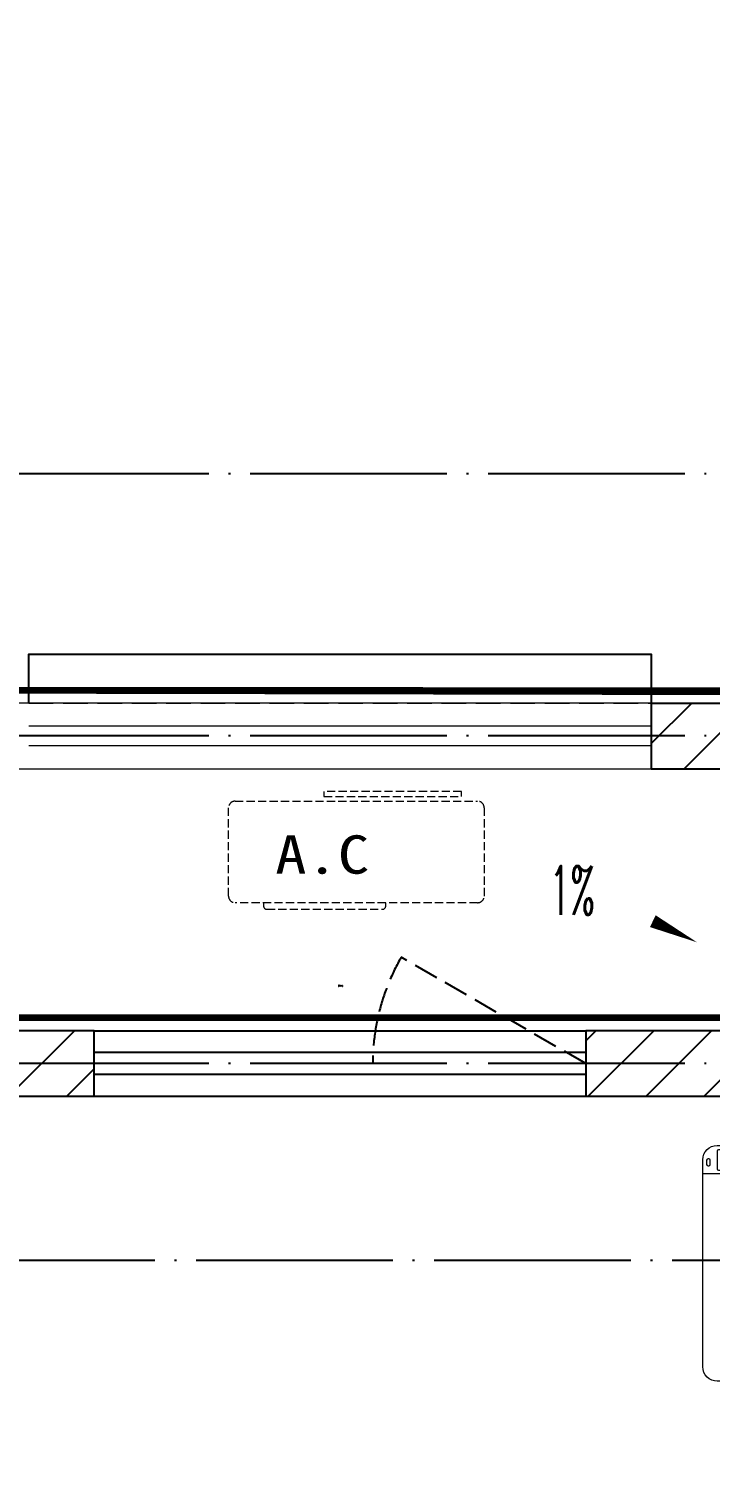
# Model space of a CAD drawing. Extents: x 27938 to 1507990, y 110129 to 923079.
# Drawn here: x 1203564 to 1205644, y 588704 to 593083 of the extents above; entities that cross this region are included whole.
import ezdxf

# ---------------------------------------------------------------- set-up
doc = ezdxf.new("R2010")
doc.units = 0
doc.header["$LTSCALE"] = 1000
doc.header["$MEASUREMENT"] = 0
doc.linetypes.add('DASH', pattern=[0.35, 0.25, -0.1])
doc.linetypes.add('DOTE', pattern=[2.4200000000000004, 2, -0.2, 0.02, -0.2])
for name, color, linetype in [('----建筑底图', 8, 'Continuous'), ('DOTE', 1, 'Continuous'), ('PUB_HATCH', 8, 'Continuous'), ('WALL', 9, 'Continuous'), ('WINDOW', 4, 'Continuous'), ('WINDOW_TEXT', 7, 'Continuous'), ('看线', 251, 'Continuous')]:
    doc.layers.add(name, color=color, linetype=linetype)
doc.layers.add('S-L主梁线', color=4, linetype='DASH', plot=False)
for name, color, linetype, lineweight in [('平面-排水沟', 86, 'Continuous', 15), ('平面-栏杆', 135, 'Continuous', 15), ('平面-看线', 45, 'Continuous', 15), ('平面-空调预留孔', 173, 'Continuous', 15)]:
    doc.layers.add(name, color=color, linetype=linetype, lineweight=lineweight)
doc.styles.add('_TCH_DIM', font='SIMPLEX.shx', dxfattribs={"width": 0.7, "bigfont": 'GBCBIG.shx'})
doc.styles.add('_TCH_WINDOW', font='SIMPLEX.shx', dxfattribs={"width": 0.7, "height": 3.5, "bigfont": 'GBCBIG.shx'})
doc.styles.add('黑体', font='simhei.ttf')
pattern_1 = [(45, (0, 89.755675), (-88.38838300365748, 88.3883830036575), [])]

# ---------------------------------------------------------------- blocks, each defined once
blk = doc.blocks.new('A$C001338C2')
for p, q in [((844.9999883423079, 303.6000072514144), (54.99998834231155, 303.6000543390692)), ((109.0525457565491, 214.7673082745569), (109.0525510513944, 303.6000511174025)), ((-1.49359439092e-05, 248.6000576173246), (-2.84423585981e-05, 22.0000576172315)), ((899.9999715576414, 22.00000397306576), (899.9999850640525, 248.6000039731589)), ((21.99997024633922, 5.63059293199e-05), (877.9999702463392, 5.2843679441e-06))]:
    blk.add_line(p, q)
at = {"lineweight": 5}
for p, q in [((899.9999830474662, 214.7672611304297), (-1.69525337697e-05, 214.7673147745954)), ((899.9999787804518, 143.1781611304468), (-2.12195482163e-05, 143.1782147746126))]:
    blk.add_line(p, q, dxfattribs=at)
for points in [[(73.08482630450817, 275.0144977724194), (56.77886350143308, 275.0144987443309, -0.414213562373095), (51.27886382925863, 280.5144990721565), (51.27886400034913, 283.3844664433818, -0.414213562373095), (56.77886432817468, 288.8844661155563), (73.08482713124977, 288.8844651436448, -0.4142135623732024), (78.58482680342422, 283.3844648158192), (78.58482663233372, 280.5144974445939, -0.414213562373095)], [(89.24090579471158, 226.3562818807586), (22.19125331861505, 226.3562858772129, -0.414213562372504), (16.6912536464406, 231.8562862050385), (16.69125431894281, 243.1390318179401, -0.414213562373095), (22.19125464676836, 248.6390314901146), (89.24090712286488, 248.6390274936603, -0.414213562373095), (94.74090679503934, 243.1390271658347), (94.74090612253713, 231.8562815529331, -0.414213562373095)]]:
    blk.add_lwpolyline(points, format="xyb", close=True)
for centre, radius, start, end in [((54.99998506405609, 248.6000543390692), 55.0000000000001, 89.99999658490542, 179.9999965849054), ((844.9999850640525, 248.6000072514144), 55.0000000000001, 359.9999965849054, 89.99999658490542), ((21.9999715576414, 22.00005630592932), 22.00000000000004, 179.9999965849054, 269.9999965849054), ((877.9999715576414, 22.00000528436794), 22.00000000000004, 269.9999965849054, 359.9999965849054)]:
    blk.add_arc(centre, radius, start, end)
blk = doc.blocks.new('gsergvr')
at = {"layer": '平面-空调预留孔', "linetype": 'DASH', "ltscale": 0.1}
for p, q in [((34075.40689820799, 17176.21177392045), (34075.40689820799, 17166.21177392045)), ((34448.2425664645, 17166.21177392045), (34448.2425664645, 17176.21177392045)), ((34085.40689820799, 17156.21177392045), (34438.2425664645, 17156.21177392045))]:
    blk.add_line(p, q, dxfattribs=at)
blk.add_lwpolyline([(34728.55383313683, 17176.21177392068), (33988.55383313683, 17176.21177392045, -0.414213562373517), (33968.55383313683, 17196.21177392045), (33968.5538331373, 17466.21177392045, -0.414213562372746), (33988.5538331373, 17486.21177392045), (34728.55383313636, 17486.21177392045, -0.4142135623727947), (34748.55383313636, 17466.21177392045), (34748.55383313683, 17196.21177392091, -0.4142135623733224)], format="xyb", close=True, dxfattribs=at)
blk.add_lwpolyline([(34679.34183939642, 17515.32109233934), (34259.5236940319, 17515.32109233934), (34259.5236940319, 17500.20703668251), (34679.34183939642, 17500.20703668251)], close=True, dxfattribs=at)
for centre, start, end in [((34085.40689820799, 17166.21177392045), 180, 270), ((34438.2425664645, 17166.21177392045), 270, 0)]:
    blk.add_arc(centre, 10, start, end, dxfattribs=at)
at = {"layer": '平面-空调预留孔', "color": 251, "linetype": 'DASH', "ltscale": 0.1, "true_color": 0x636466, "style": '黑体', "width": 1.2}
blk.add_text('A.C', height=117.045, dxfattribs=at).set_placement((34110.94965887904, 17264.83656359856))
blk = doc.blocks.new('rtyryrtyeeretee')
at = {"layer": '平面-空调预留孔'}
blk.add_blockref('gsergvr', (635673.4605407391, 326705.7952499206), dxfattribs=at)
blk = doc.blocks.new('$WINLIB2D$00000001')
at = {"color": 0}
for points in [[(-0.4999999999999964, 0.5000000000000142), (-0.4999999999999964, -0.4999999999999858)], [(-0.4999999999999964, 0.5000000000000142), (0.5000000000000036, 0.5000000000000142)], [(0.5000000000000036, -0.4999999999999858), (0.5000000000000036, 0.5000000000000142)], [(0.5000000000000036, 0.1666666666666714), (-0.4999999999999964, 0.1666666666666714)], [(0.5000000000000036, -0.1666666666666572), (-0.4999999999999964, -0.1666666666666572)], [(-0.4999999999999964, -0.4999999999999858), (0.5000000000000036, -0.4999999999999858)]]:
    blk.add_lwpolyline(points, dxfattribs=at)
blk = doc.blocks.new('A$C149A4CC3')
at = {"layer": 'PUB_HATCH'}
h = blk.add_hatch(dxfattribs=at)
h.set_pattern_fill('普通砖', color=256, scale=50, style=0)
h.set_pattern_definition(pattern_1)
h.paths.add_polyline_path([(-20799.99999974663, -15710.08435559255), (-20400.00000048985, -15710.08435562209), (-20200.00000049461, -15510.08435563704), (-20799.99999973183, -15510.08435559255)])
h = blk.add_hatch(dxfattribs=at)
h.set_pattern_fill('普通砖', color=256, scale=50, style=0)
h.set_pattern_definition(pattern_1)
h.paths.add_polyline_path([(-23099.99999818091, -16710.08435543858), (-22499.99999929738, -16710.08435547034), (-22499.9999992868, -16510.08435547035), (-23199.99999811437, -16510.0843554333), (-23199.99999815844, -16643.41768876635)])
h = blk.add_hatch(dxfattribs=at)
h.set_pattern_fill('普通砖', color=256, scale=50, style=0)
h.set_pattern_definition(pattern_1)
h.paths.add_polyline_path([(-20300.00000046223, -16510.08435558673), (-20999.9999992868, -16510.08435554971), (-20999.99999929738, -16710.0843555497), (-20400.00000046505, -16710.08435558144), (-20300.00000046693, -16643.41768891724)])
at = {"color": 8, "linetype": 'DASH', "ltscale": 0.8, "const_width": 20}
for points in [[(-14839.99898536177, -13020.08434792334), (-14839.99898393685, -14670.08434783138), (-16940.00000092911, -14670.08434769692), (-16940.00000091607, -15470.08435546752), (-18640.00000035611, -15470.08435546275), (-18640.00000048906, -16470.08435553045), (-20160.00000045518, -16470.08435557876), (-20160.00000047975, -15470.08435566269), (-23339.99999742268, -15470.08435546857), (-23339.99999803479, -16470.08435543819), (-25139.99999982852, -16470.08435532777), (-25139.9999996688, -24650.08435557463), (-22160.00000056915, -24650.08435531799), (-22160.0000005943, -24050.08434774348), (-15839.99961122498, -24050.08434784733), (-15839.98793711653, -25250.09283952595), (-15090.00000029581, -25250.08478523022), (-15090.0000002716, -25850.08435492183), (-9908.973917921423, -25850.08435449965)], [(-23339.99999803479, -16470.08435206983), (-20160.00000045518, -16470.08566705935)]]:
    blk.add_lwpolyline(points, dxfattribs=at)
at = {"layer": 'DOTE', "color": 169, "linetype": 'DOTE', "ltscale": 0.3}
for p, q in [((25039.89799962282, -14810.08434770699), (-25818.76699962281, -14810.08434770699)), ((25039.89799962282, -15610.08435363509), (-25818.76699962281, -15610.08435363503)), ((25039.89799962282, -16610.08434715244), (-25818.76699962281, -16610.08434715233)), ((-25818.76699962281, -17209.81407665176), (25039.89799962282, -17209.81412224047))]:
    blk.add_line(p, q, dxfattribs=at)
at = {"layer": 'WALL', "color": 8}
for p, q in [((-20799.99999973183, -15510.08435559255), (-20200.00000049461, -15510.08435563704)), ((-20799.99999973183, -15510.08435559255), (-20799.99999974663, -15710.08435559255)), ((-20799.99999974663, -15710.08435559255), (-20400.00000048985, -15710.08435562209)), ((-22499.9999992868, -16510.08435547035), (-23199.99999811437, -16510.0843554333)), ((-22499.99999929738, -16710.08435547034), (-22499.9999992868, -16510.08435547035)), ((-20300.00000046223, -16510.08435558673), (-20999.9999992868, -16510.08435554971)), ((-20999.9999992868, -16510.08435554971), (-20999.99999929738, -16710.0843555497)), ((-23099.99999818091, -16710.08435543858), (-22499.99999929738, -16710.08435547034)), ((-20999.99999929738, -16710.0843555497), (-20400.00000046505, -16710.08435558144))]:
    blk.add_line(p, q, dxfattribs=at)
at = {"layer": 'WINDOW', "color": 8, "linetype": 'DASH', "ltscale": 0.3}
blk.add_lwpolyline([(-20999.99999933597, -16610.08435552276), (-21563.13089303195, -16285.45595798036, 0.1314846383240589), (-21649.99999928649, -16610.0843555344)], format="xyb", dxfattribs=at)
at = {"layer": '平面-排水沟', "color": 8}
blk.add_lwpolyline([(-20946.15860234702, -16103.26737803157, 0, 0, 0), (-20660.06561925332, -16240.11129718606, 0, 40.00000000000001, 0), (-20795.38265205693, -16175.38649024755, 0, 0, 0)], format="xyseb", dxfattribs=at)
at = {"layer": '平面-栏杆', "color": 8}
for points in [[(-20799.99999928754, -15580.08435550117), (-22699.99739805935, -15579.78725683567)], [(-20799.99999928754, -15640.08435550117), (-22699.99739805935, -15639.78725683567)]]:
    blk.add_lwpolyline(points, dxfattribs=at)
at = {"layer": '平面-看线', "color": 8, "linetype": 'DASH', "ltscale": 0.3}
blk.add_lwpolyline([(-22699.99999928754, -15510.08435550082), (-20799.99999973364, -15510.08435559255)], dxfattribs=at)
at = {"layer": '平面-看线', "color": 8}
blk.add_lwpolyline([(-22699.99999929825, -15710.08435550082), (-20799.99999974482, -15710.08435559255)], dxfattribs=at)
at = {"layer": '看线', "color": 8, "ltscale": 0.5}
blk.add_lwpolyline([(-22699.9999992887, -15510.08435550082), (-22699.9999992887, -15360.08435550082), (-20799.99999972084, -15360.08435564238), (-20799.99999973201, -15510.08435559255)], dxfattribs=at)
at = {"color": 8}
blk.add_blockref('rtyryrtyeeretee', (-691732.1094434579, -360001.1091986989), dxfattribs=at)
at = {"layer": 'WINDOW', "color": 8}
ref = blk.add_blockref('$WINLIB2D$00000001', (-21749.99999929208, -16610.08435551001), dxfattribs=dict(at, xscale=1500, yscale=-200, zscale=1500, rotation=359.9999999969686))
ref.add_attrib('A', 'C1514a', (-21755.24999927916, -16374.70935551001), dxfattribs={"layer": 'WINDOW_TEXT', "color": 8, "ltscale": 0.5, "height": 4.25, "style": '_TCH_WINDOW', "width": 0.4941176470588236})
at = {"layer": '平面-空调预留孔', "color": 8, "xscale": -0.800000000046565, "yscale": 0.800000000046565, "zscale": 0.8000000000465646, "rotation": 89.99999976656984}
blk.add_blockref('A$C001338C2', (-20399.99997449887, -16859.81430518656), dxfattribs=at)
at = {"layer": '平面-排水沟', "color": 7, "style": '_TCH_DIM', "width": 0.4941176470588236}
blk.add_text('1%', height=148.75, dxfattribs=at).set_placement((-21110.30938562574, -16156.04586744975))
blk = doc.blocks.new('A$C63B2058D')
at = {"layer": 'S-L主梁线', "color": 0, "linetype": 'ByBlock', "lineweight": 18}
blk.add_line((-6649.999983094633, 5299.999992515659), (-9649.987682730774, 5299.999992515659), dxfattribs=at)
at = {"layer": 'S-L主梁线', "color": 0, "linetype": 'DASH', "lineweight": 18}
blk.add_line((-9449.98798707046, 5099.999992515659), (-6749.998931615264, 5099.999992515659), dxfattribs=at)

msp = doc.modelspace()

# ---------------------------------------------------------------- block references
at = {"layer": '----建筑底图'}
msp.add_blockref('A$C149A4CC3', (1226263.606702472, 606534.0600115282), dxfattribs=at)

# ---------------------------------------------------------------- next in the draw order: block references
at = {"layer": 'S-L主梁线', "color": 225, "linetype": 'ByBlock', "lineweight": 18}
msp.add_blockref('A$C63B2058D', (1212613.606707373, 585723.9756636247), dxfattribs=at)

doc.saveas('drawing.dxf')
